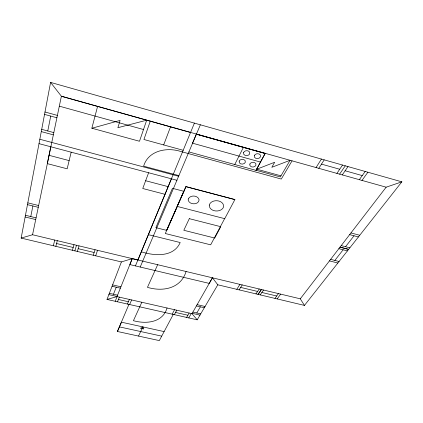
<?xml version="1.0" encoding="UTF-8"?>
<svg xmlns="http://www.w3.org/2000/svg" width="423" height="423" viewBox="0 0 423 423"><rect width="100%" height="100%" fill="white"/><g stroke="black" fill="none" stroke-linecap="round" stroke-linejoin="round"><path stroke-width="0.63" d="M171.41 178.802L137.998 259.944L132.24 258.622L121.401 261.932L21.15 238.086L50.586 82.4L401.85 181.837L304.46 305.411L217.803 284.801L212.441 277.779L191.979 313.676L197.208 319.82L217.803 284.801M30.773 216.565L32.878 205.985M47.773 130.971L50.728 116.082M50.797 146.781L47.291 163.627L67.162 168.803L71.17 152.19M21.15 238.086L32.555 234.749L61.383 96.238L50.586 82.4M53.34 245.742L54.757 240.063M55.852 246.339L57.295 240.671M97.586 106.422L91.849 128.211L139.495 141.266L146.681 120.195L117.885 127.698L120.09 120.412L91.928 128.238M72.386 250.273L73.988 244.674M74.866 250.865L76.494 245.271M77.351 251.452L79.001 245.874M93.24 255.233L95.048 249.718M95.693 255.815L97.523 250.31M150.297 121.126L143.926 139.5L183.191 150.287M148.616 172.758L142.747 188.505L165.007 194.305M163.669 144.925L170.548 126.81M197.208 319.82L107.008 299.426L121.401 261.932M113.459 294.249L116.23 287.201M107.008 299.426L116.981 296.613L132.24 258.622L300.272 298.818L304.46 305.411M115.225 301.282L117.092 296.634M117.467 301.789L119.355 297.152M135.434 265.903L194.411 123.109M140.214 267.04L200.37 124.801M173.277 314.411L159.334 340.6L117.43 331.484L128.936 304.38M127.408 304.037L129.38 299.431M117.43 331.484L121.449 322.189L164.129 331.6M129.639 304.539L131.632 299.944M183.915 191.328L172.452 188.314L155.876 227.664L166.662 230.361L183.82 191.302M166.662 230.361L185.967 186.696L234.876 199.624M177.279 206.44L165.303 233.522L210.675 244.827L224.629 218.649M157.679 264.703L147.453 287.339C162.929 291.986 180.854 288.565 186.104 271.487M141.827 302.265L133.419 320.697C146.009 324.203 162.755 322.754 167.048 308.002M138.511 336.068L142.921 326.926M234.786 164.468L243.474 147.215M172.182 314.162L174.54 309.71M174.355 314.654L176.729 310.207M255.984 170.295L265.184 153.311M265.284 153.332L256.047 170.374L188.901 151.926M186.628 317.43L189.107 313.025M188.785 317.916L191.281 313.522M212.441 277.779L209.248 283.399L129.856 264.587L132.24 258.622L32.555 234.749M196.795 312.988L200.354 306.839M292.055 160.835L281.3 179.056L180.711 151.471C166.911 146.961 148.182 150.535 143.624 166.181L178.887 175.598M236.811 289.321L239.941 284.362M316.055 167.561L321.438 159.074M239.069 289.861L242.215 284.912M318.794 168.328L324.203 159.857M336.914 173.398L342.535 165.044M255.952 293.874L259.246 288.988M257.972 294.355L261.282 289.475M339.611 174.154L345.263 165.816M258.183 294.408L261.499 289.528M342.302 174.911L347.986 166.588M260.203 294.884L263.534 290.014M359.328 179.675L365.208 171.463M274.961 298.395L278.419 293.583M361.988 180.42L367.899 172.224M277.171 298.924L280.65 294.117M300.272 298.818L386.151 187.188L401.85 181.837M334.857 260.42L343.132 249.797M345.538 246.704L354.035 235.796M256.661 169.248L274.664 162.268L271.82 167.307L290.093 160.296L280.338 176.925L256.105 170.268M119.418 326.884L161.708 336.142M192.174 313.332L199.979 315.109M108.848 294.63L117.028 296.491M116.981 296.613L191.979 313.676M118.408 299.479L128.391 301.747M175.534 312.438L187.865 315.235M192.877 312.095L200.698 313.877M109.351 293.313L117.557 295.185M112.587 284.88L120.92 286.805M197.123 304.655L205.049 306.485M112.069 286.239L120.381 288.153M196.394 305.929L204.304 307.748M240.634 287.397L257.591 291.442M261.858 292.462L276.684 296M56.566 243.521L73.184 247.487M78.17 248.676L94.139 252.489M141.271 251.77C154.316 255.952 173.541 257.559 180.203 242.543L148.341 234.654M25.459 215.265L36.066 217.861M25.137 216.988L35.717 219.569M27.812 202.85L38.636 205.536M27.469 204.647L38.26 207.318M330.633 259.352L339.072 261.493M329.448 260.891L337.866 263.021M338.834 248.692L347.415 250.902M341.218 245.589L349.842 247.82M340.076 247.08L348.679 249.3M339.976 247.212L348.578 249.433M49.02 155.315L69.139 160.603M145.644 180.732L168.169 186.654M349.641 234.638L358.413 236.949M350.947 232.946L359.74 235.262M39.006 143.646L176.914 180.261M39.836 139.257L178.596 176.28M41.708 129.332L53.811 132.6M41.285 131.606L53.351 134.852M256.703 169.163L280.972 175.841M44.991 112L57.396 115.41M44.531 114.384L56.899 117.774M59.373 106.173L143.497 129.528M260.547 162.072L192.518 143.186L196.33 134.176L265.195 153.496M386.151 187.188L61.383 96.238L190.546 132.478M196.42 134.144L265.226 153.449M321.48 164.119L339.701 169.248M345.126 170.776L362.247 175.598M209.253 205.107C209.184 212.224 221.668 213.055 223.656 206.683C223.889 199.471 211.125 198.609 209.253 205.107M188.283 198.942L188.209 200.111C189.345 205.081 198.842 205.139 199.122 199.778C197.932 195.146 190.218 194.712 188.283 198.942M239.164 161.126L239.339 162.739C240.83 165.351 246.556 163.997 245.192 160.719C243.822 158.683 240.222 158.932 239.164 161.126M243.521 152.544L243.69 154.199C245.208 156.896 251.013 155.453 249.639 152.116C248.264 150.017 244.584 150.302 243.521 152.544M249.834 164.071L249.982 165.673C251.468 168.269 257.152 166.926 255.857 163.669C254.493 161.628 250.913 161.914 249.834 164.071M254.318 155.553L254.461 157.203C255.968 159.878 261.737 158.451 260.431 155.135C259.056 153.031 255.402 153.353 254.318 155.553M185.903 186.585L177.147 206.403L224.724 218.675L234.924 199.545L185.903 186.585M189.303 218.665L183.82 230.276L214.715 238.049L220.774 226.696L189.303 218.665M142.847 327.079L140.41 328.243L143.799 328.988L142.847 327.079"/></g></svg>
